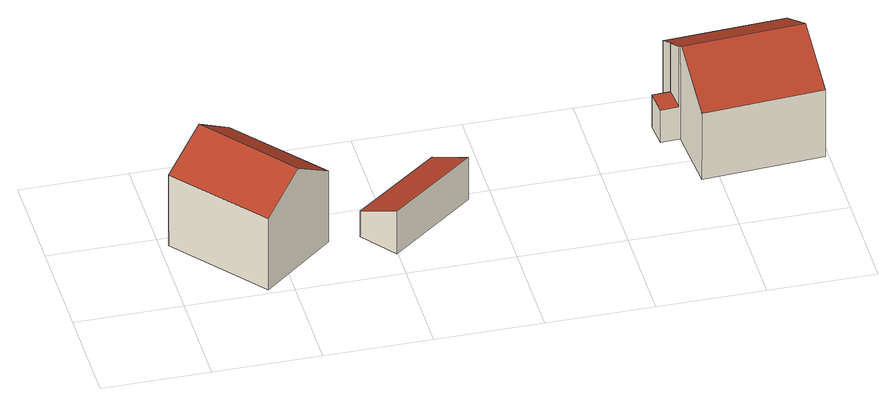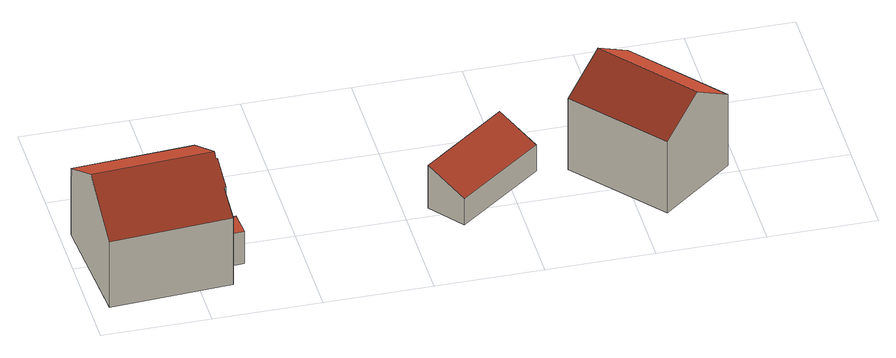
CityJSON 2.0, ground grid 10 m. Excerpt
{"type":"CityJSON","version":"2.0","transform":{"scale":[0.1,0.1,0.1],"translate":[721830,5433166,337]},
"CityObjects":{
"building1":{"type":"Building","attributes":{"Gemeindeschluessel":"09362000","HoeheDach":"347.710","HoeheGrund":"337.110","Methode":"1000","NiedrigsteTraufeDesGebaeudes":"344.797","Geometrietyp2DReferenz":"3000","measuredHeight":10.6,"function":"31001_1000","roofType":"3100"},"address":[{"Country":"Germany","Locality":"Regensburg","ThoroughfareName":"Bei der Schanze 1"}],"geometry":[{"type":"Solid","lod":"2","boundaries":[[[[0,1,2,3,4]],[[5,6,2,1]],[[7,8,6,5,9]],[[0,4,7,9]],[[4,3,8,7]],[[9,5,1,0]],[[6,8,3,2]]]],"semantics":{"surfaces":[{"type":"WallSurface","Flaeche":"80.269","Z_MAX":"10.600","Z_MAX_ASL":"347.710","Z_MIN":"0.000","Z_MIN_ASL":"337.110"},{"type":"RoofSurface","Dachneigung":"56.437","Dachorientierung":"233.034","Flaeche":"56.720","Z_MAX":"10.600","Z_MAX_ASL":"347.710","Z_MIN":"7.690","Z_MIN_ASL":"344.800"},{"type":"WallSurface","Flaeche":"80.207","Z_MAX":"10.600","Z_MAX_ASL":"347.710","Z_MIN":"0.000","Z_MIN_ASL":"337.110"},{"type":"GroundSurface","Flaeche":"94.522","Z_MAX":"0.000","Z_MAX_ASL":"337.110","Z_MIN":"0.000","Z_MIN_ASL":"337.110"},{"type":"WallSurface","Flaeche":"82.815","Z_MAX":"7.692","Z_MAX_ASL":"344.802","Z_MIN":"0.000","Z_MIN_ASL":"337.110"},{"type":"WallSurface","Flaeche":"82.866","Z_MAX":"7.690","Z_MAX_ASL":"344.800","Z_MIN":"0.000","Z_MIN_ASL":"337.110"},{"type":"RoofSurface","Dachneigung":"56.437","Dachorientierung":"53.034","Flaeche":"56.714","Z_MAX":"10.600","Z_MAX_ASL":"347.710","Z_MIN":"7.687","Z_MIN_ASL":"344.797"}],"values":[[0,1,2,3,4,5,6]]}}]},
"building2":{"type":"Building","attributes":{"Gemeindeschluessel":"09362000","HoeheDach":"341.886","HoeheGrund":"337.290","Methode":"1000","NiedrigsteTraufeDesGebaeudes":"340.128","Geometrietyp2DReferenz":"3000","measuredHeight":4.6,"function":"31001_2000","roofType":"2100"},"geometry":[{"type":"Solid","lod":"2","boundaries":[[[[10,11,12,13]],[[11,14,15,12]],[[10,16,14,11]],[[17,15,14,16]],[[12,15,17,13]],[[13,17,16,10]]]],"semantics":{"surfaces":[{"type":"GroundSurface","Flaeche":"41.798","Z_MAX":"0.000","Z_MAX_ASL":"337.290","Z_MIN":"0.000","Z_MIN_ASL":"337.290"},{"type":"WallSurface","Flaeche":"15.326","Z_MAX":"4.596","Z_MAX_ASL":"341.886","Z_MIN":"0.000","Z_MIN_ASL":"337.290"},{"type":"WallSurface","Flaeche":"28.761","Z_MAX":"2.841","Z_MAX_ASL":"340.131","Z_MIN":"0.000","Z_MIN_ASL":"337.290"},{"type":"RoofSurface","Dachneigung":"66.936","Dachorientierung":"322.138","Flaeche":"45.430","Z_MAX":"4.596","Z_MAX_ASL":"341.886","Z_MIN":"2.838","Z_MIN_ASL":"340.128"},{"type":"WallSurface","Flaeche":"46.584","Z_MAX":"4.596","Z_MAX_ASL":"341.886","Z_MIN":"0.000","Z_MIN_ASL":"337.290"},{"type":"WallSurface","Flaeche":"15.347","Z_MAX":"4.596","Z_MAX_ASL":"341.886","Z_MIN":"0.000","Z_MIN_ASL":"337.290"}],"values":[[0,1,2,3,4,5]]}}]},
"building3":{"type":"Building","attributes":{"Gemeindeschluessel":"09362000","HoeheDach":"348.690","HoeheGrund":"338.167","Methode":"2000","NiedrigsteTraufeDesGebaeudes":"341.687","Geometrietyp2DReferenz":"3000","measuredHeight":10.52,"function":"31001_1000","roofType":"3100"},"address":[{"Country":"Germany","Locality":"Regensburg","ThoroughfareName":"Großprüfening 20b"}],"geometry":[{"type":"Solid","lod":"2","boundaries":[[[[18,19,20,21,22,23]],[[24,25,26,27]],[[21,20,28,29,30,26,25,31]],[[24,32,33,34,31,25]],[[35,36,29,28]],[[27,26,30,37]],[[19,18,32,24,27,37,38,39]],[[19,39,35,28,20]],[[23,22,34,33]],[[18,23,33,32]],[[22,21,31,34]],[[38,36,35,39]],[[38,37,30,29,36]]]],"semantics":{"surfaces":[{"type":"WallSurface","Flaeche":"7.063","Z_MAX":"10.164","Z_MAX_ASL":"348.331","Z_MIN":"0.000","Z_MIN_ASL":"338.167"},{"type":"WallSurface","Flaeche":"20.886","Z_MAX":"8.749","Z_MAX_ASL":"346.916","Z_MIN":"0.000","Z_MIN_ASL":"338.167"},{"type":"RoofSurface","Dachneigung":"59.271","Dachorientierung":"356.609","Flaeche":"74.218","Z_MAX":"10.523","Z_MAX_ASL":"348.690","Z_MIN":"7.173","Z_MIN_ASL":"345.340"},{"type":"WallSurface","Flaeche":"7.084","Z_MAX":"8.749","Z_MAX_ASL":"346.916","Z_MIN":"0.000","Z_MIN_ASL":"338.167"},{"type":"RoofSurface","Dachneigung":"59.265","Dachorientierung":"176.603","Flaeche":"73.897","Z_MAX":"10.523","Z_MAX_ASL":"348.690","Z_MIN":"7.183","Z_MIN_ASL":"345.350"},{"type":"WallSurface","Flaeche":"81.099","Z_MAX":"7.191","Z_MAX_ASL":"345.358","Z_MIN":"0.000","Z_MIN_ASL":"338.167"},{"type":"GroundSurface","Flaeche":"131.344","Z_MAX":"0.000","Z_MAX_ASL":"338.167","Z_MIN":"0.000","Z_MIN_ASL":"338.167"},{"type":"WallSurface","Flaeche":"55.985","Z_MAX":"10.523","Z_MAX_ASL":"348.690","Z_MIN":"0.000","Z_MIN_ASL":"338.167"},{"type":"RoofSurface","Dachneigung":"90.000","Dachorientierung":"-1.000","Flaeche":"4.026","Z_MAX":"3.520","Z_MAX_ASL":"341.687","Z_MIN":"3.520","Z_MIN_ASL":"341.687"},{"type":"WallSurface","Flaeche":"8.379","Z_MAX":"3.520","Z_MAX_ASL":"341.687","Z_MIN":"0.000","Z_MIN_ASL":"338.167"},{"type":"WallSurface","Flaeche":"14.131","Z_MAX":"10.164","Z_MAX_ASL":"348.331","Z_MIN":"3.520","Z_MIN_ASL":"341.687"},{"type":"WallSurface","Flaeche":"81.184","Z_MAX":"7.183","Z_MAX_ASL":"345.350","Z_MIN":"0.000","Z_MIN_ASL":"338.167"},{"type":"WallSurface","Flaeche":"99.590","Z_MAX":"10.523","Z_MAX_ASL":"348.690","Z_MIN":"0.000","Z_MIN_ASL":"338.167"}],"values":[[0,1,2,3,4,5,6,7,8,9,10,11,12]]}}]}
},
"vertices":[
[8,89,1],[8,89,78],[42,117,107],[76,144,78],[76,144,1],[77,5,78],[111,33,107],[145,61,1],[145,61,78],[77,5,1],
[173,59,3],[253,121,3],[278,89,3],[198,27,3],[253,121,31],[278,89,49],[173,59,31],[198,27,49],
[458,118,12],[476,119,12],[476,119,113],[475,119,113],[475,119,47],[458,118,47],[475,143,12],[475,143,99],[473,169,84],[473,169,12],[476,113,117],[589,120,117],[586,176,83],[473,143,99],[456,142,12],[456,142,47],[473,143,47],[480,57,84],[593,64,84],[586,176,12],[593,64,12],[480,57,12]
]}
